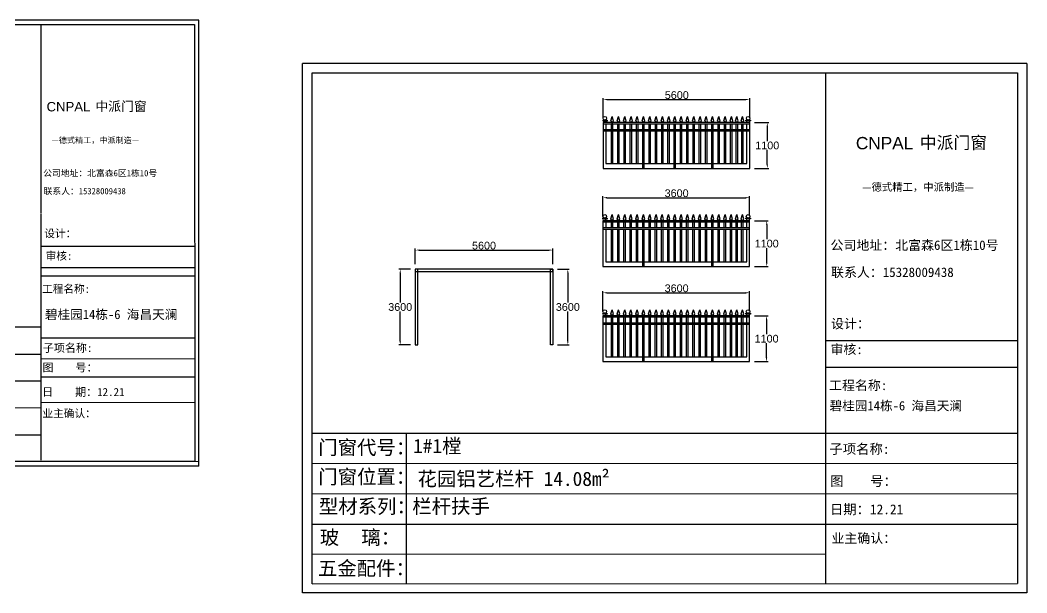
# Model space of a CAD drawing. Header units: inches. Extents: x -138455 to 599497, y -747149 to 13167.
# Drawn here: x 329105 to 349975, y -659507 to -647632 of the extents above; entities that cross this region are included whole.
import ezdxf

# ---------------------------------------------------------------- set-up
doc = ezdxf.new("R2010")
doc.units = ezdxf.units.IN
doc.header["$MEASUREMENT"] = 0
doc.header["$PDMODE"] = 35
doc.header["$PDSIZE"] = -3
doc.layers.add('0 @ 1', color=7, linetype='Continuous')
doc.styles.add('Annotative', font='arialbd.ttf')
doc.styles.add('MtXpl_', font='')
doc.styles.get("Standard").update_dxf_attribs({"font": 'arial.ttf'})
doc.styles.get('MtXpl_').set_extended_font_data('SimSun')
doc.dimstyles.get("Standard").update_dxf_attribs({"dimtxt": 80, "dimasz": 70, "dimexe": 40, "dimexo": 80, "dimgap": 0, "dimtad": 1, "dimtih": 1, "dimtoh": 1, "dimdec": 0, "dimzin": 0, "dimdsep": 46, "dimtxsty": 'Standard', "dimcen": 0.09, "dimadec": 0, "dimazin": 0, "dimtfac": 1, "dimtdec": 0, "dimtofl": 0, "dimtmove": 0, "dimatfit": 3, "dimfxl": 0, "dimtolj": 1, "dimtzin": 0, "dimarcsym": 0})

# ---------------------------------------------------------------- blocks, each defined once
blk = doc.blocks.new('*D2717')
at = {"color": 0, "lineweight": -2, "transparency": 16777216}
for p, q in [((344330, -649756), (344624, -649756)), ((344594, -649836), (344594, -650140)), ((344594, -650626), (344594, -650323)), ((344330, -650706), (344624, -650706))]:
    blk.add_line(p, q, dxfattribs=at)
at = {"color": 0, "transparency": 16777216}
for points in [[(344581, -649836), (344608, -649836), (344594, -649756)], [(344581, -650626), (344608, -650626), (344594, -650706)]]:
    blk.add_solid(points, dxfattribs=at)
at = {"layer": 'Defpoints', "color": 0, "transparency": 16777216}
for p in [(344230, -649756), (344230, -650706), (344594, -650706)]:
    blk.add_point(p, dxfattribs=at)
at = {"color": 0, "transparency": 16777216, "insert": (344594, -650231), "char_height": 160, "attachment_point": 5}
blk.add_mtext('\\A1;1100', dxfattribs=at)
blk = doc.blocks.new('*D2718')
at = {"color": 0, "lineweight": -2, "transparency": 16777216}
for p, q in [((341190, -649656), (341190, -649249)), ((344230, -649656), (344230, -649249)), ((341270, -649279), (344150, -649279))]:
    blk.add_line(p, q, dxfattribs=at)
at = {"color": 0, "transparency": 16777216}
for points in [[(341270, -649266), (341270, -649292), (341190, -649279)], [(344150, -649266), (344150, -649292), (344230, -649279)]]:
    blk.add_solid(points, dxfattribs=at)
at = {"layer": 'Defpoints', "color": 0, "transparency": 16777216}
for p in [(344230, -649279), (341190, -649756), (344230, -649756)]:
    blk.add_point(p, dxfattribs=at)
at = {"color": 0, "transparency": 16777216, "insert": (342718, -649187), "char_height": 160, "attachment_point": 5}
blk.add_mtext('\\A1;5600', dxfattribs=at)
blk = doc.blocks.new('*D2719')
at = {"color": 0, "lineweight": -2, "transparency": 16777216}
for p, q in [((344328, -651791), (344612, -651791)), ((344582, -651871), (344582, -652174)), ((344582, -652661), (344582, -652358)), ((344328, -652741), (344612, -652741))]:
    blk.add_line(p, q, dxfattribs=at)
at = {"color": 0, "transparency": 16777216}
for points in [[(344569, -651871), (344596, -651871), (344582, -651791)], [(344569, -652661), (344596, -652661), (344582, -652741)]]:
    blk.add_solid(points, dxfattribs=at)
at = {"layer": 'Defpoints', "color": 0, "transparency": 16777216}
for p in [(344228, -651791), (344228, -652741), (344582, -652741)]:
    blk.add_point(p, dxfattribs=at)
at = {"color": 0, "transparency": 16777216, "insert": (344582, -652266), "char_height": 160, "attachment_point": 5}
blk.add_mtext('\\A1;1100', dxfattribs=at)
blk = doc.blocks.new('*D2720')
at = {"color": 0, "lineweight": -2, "transparency": 16777216}
for p, q in [((341188, -651691), (341188, -651284)), ((341268, -651314), (344148, -651314)), ((344228, -651691), (344228, -651284))]:
    blk.add_line(p, q, dxfattribs=at)
at = {"color": 0, "transparency": 16777216}
for points in [[(341268, -651300), (341268, -651327), (341188, -651314)], [(344148, -651300), (344148, -651327), (344228, -651314)]]:
    blk.add_solid(points, dxfattribs=at)
at = {"layer": 'Defpoints', "color": 0, "transparency": 16777216}
for p in [(344228, -651314), (341188, -651791), (344228, -651791)]:
    blk.add_point(p, dxfattribs=at)
at = {"color": 0, "transparency": 16777216, "insert": (342715, -651222), "char_height": 160, "attachment_point": 5}
blk.add_mtext('\\A1;3600', dxfattribs=at)
blk = doc.blocks.new('*D2721')
at = {"color": 0, "lineweight": -2, "transparency": 16777216}
for p, q in [((344328, -653763), (344610, -653763)), ((344580, -653843), (344580, -654146)), ((344580, -654633), (344580, -654329)), ((344328, -654713), (344610, -654713))]:
    blk.add_line(p, q, dxfattribs=at)
at = {"color": 0, "transparency": 16777216}
for points in [[(344566, -653843), (344593, -653843), (344580, -653763)], [(344566, -654633), (344593, -654633), (344580, -654713)]]:
    blk.add_solid(points, dxfattribs=at)
at = {"layer": 'Defpoints', "color": 0, "transparency": 16777216}
for p in [(344228, -653763), (344228, -654713), (344580, -654713)]:
    blk.add_point(p, dxfattribs=at)
at = {"color": 0, "transparency": 16777216, "insert": (344580, -654238), "char_height": 160, "attachment_point": 5}
blk.add_mtext('\\A1;1100', dxfattribs=at)
blk = doc.blocks.new('*D2722')
at = {"color": 0, "lineweight": -2, "transparency": 16777216}
for p, q in [((341188, -653663), (341188, -653255)), ((341268, -653285), (344148, -653285)), ((344228, -653663), (344228, -653255))]:
    blk.add_line(p, q, dxfattribs=at)
at = {"color": 0, "transparency": 16777216}
for points in [[(341268, -653272), (341268, -653299), (341188, -653285)], [(344148, -653272), (344148, -653299), (344228, -653285)]]:
    blk.add_solid(points, dxfattribs=at)
at = {"layer": 'Defpoints', "color": 0, "transparency": 16777216}
for p in [(344228, -653285), (341188, -653763), (344228, -653763)]:
    blk.add_point(p, dxfattribs=at)
at = {"color": 0, "transparency": 16777216, "insert": (342715, -653193), "char_height": 160, "attachment_point": 5}
blk.add_mtext('\\A1;3600', dxfattribs=at)
blk = doc.blocks.new('*D2723')
at = {"color": 0, "lineweight": -2, "transparency": 16777216}
for p, q in [((337298, -652695), (337298, -652370)), ((340147, -652695), (340147, -652370)), ((337378, -652400), (340067, -652400))]:
    blk.add_line(p, q, dxfattribs=at)
at = {"color": 0, "transparency": 16777216}
for points in [[(337378, -652387), (337378, -652413), (337298, -652400)], [(340067, -652387), (340067, -652413), (340147, -652400)]]:
    blk.add_solid(points, dxfattribs=at)
at = {"layer": 'Defpoints', "color": 0, "transparency": 16777216}
for p in [(340147, -652400), (337298, -652795), (340147, -652795)]:
    blk.add_point(p, dxfattribs=at)
at = {"color": 0, "transparency": 16777216, "insert": (338722, -652308), "char_height": 160, "attachment_point": 5}
blk.add_mtext('\\A1;5600', dxfattribs=at)
blk = doc.blocks.new('*D2724')
at = {"color": 0, "lineweight": -2, "transparency": 16777216}
for p, q in [((337198, -652795), (336955, -652795)), ((336985, -652875), (336985, -653489)), ((336985, -654287), (336985, -653673)), ((337198, -654367), (336955, -654367))]:
    blk.add_line(p, q, dxfattribs=at)
at = {"color": 0, "transparency": 16777216}
for points in [[(336972, -652875), (336998, -652875), (336985, -652795)], [(336972, -654287), (336998, -654287), (336985, -654367)]]:
    blk.add_solid(points, dxfattribs=at)
at = {"layer": 'Defpoints', "color": 0, "transparency": 16777216}
for p in [(337298, -652795), (336985, -654367), (337298, -654367)]:
    blk.add_point(p, dxfattribs=at)
at = {"color": 0, "transparency": 16777216, "insert": (336985, -653581), "char_height": 160, "attachment_point": 5}
blk.add_mtext('\\A1;3600', dxfattribs=at)
blk = doc.blocks.new('*D2725')
at = {"color": 0, "lineweight": -2, "transparency": 16777216}
for p, q in [((340247, -652795), (340489, -652795)), ((340459, -652875), (340459, -653489)), ((340459, -654287), (340459, -653673)), ((340247, -654367), (340489, -654367))]:
    blk.add_line(p, q, dxfattribs=at)
at = {"color": 0, "transparency": 16777216}
for points in [[(340446, -652875), (340473, -652875), (340459, -652795)], [(340446, -654287), (340473, -654287), (340459, -654367)]]:
    blk.add_solid(points, dxfattribs=at)
at = {"layer": 'Defpoints', "color": 0, "transparency": 16777216}
for p in [(340147, -652795), (340147, -654367), (340459, -654367)]:
    blk.add_point(p, dxfattribs=at)
at = {"color": 0, "transparency": 16777216, "insert": (340459, -653581), "char_height": 160, "attachment_point": 5}
blk.add_mtext('\\A1;3600', dxfattribs=at)

msp = doc.modelspace()

# ---------------------------------------------------------------- linework, layer by layer
for p, q in [((332810.6, -647632), (316681.1, -647632)), ((316789.2, -647708.6), (332719.9, -647722.8)), ((329536.8, -647722.8), (329536.8, -651641.8)), ((332719.9, -647722.8), (332723.8, -656775)), ((332810.6, -651768.2), (332810.6, -647632)), ((349975.5, -648532), (334960.1, -648532)), ((334960.1, -659507.3), (334960.1, -648532)), ((349975.5, -648532), (349975.5, -659507.3)), ((335156.7, -648727.9), (349779.6, -648727.9)), ((335156.7, -659321.9), (335156.7, -648727.9)), ((345803.2, -648727.9), (345803.2, -659311.6)), ((349779.6, -648727.9), (349779.6, -659310.9)), ((344229.9, -649756.4), (341189.9, -649756.4)), ((341189.9, -649756.4), (341189.9, -650706.4)), ((344229.9, -649786.4), (341189.9, -649786.4)), ((341249.9, -649705.3), (341249.9, -649696.1)), ((341249.9, -649756.4), (341249.9, -649725.5)), ((341249.9, -649786.4), (341249.9, -649906.4)), ((341364.9, -649756.4), (341364.9, -649737)), ((341364.9, -649756.4), (341394.9, -649756.4)), ((341364.9, -649906.4), (341364.9, -649786.4)), ((341394.9, -649756.4), (341394.9, -649737)), ((341394.9, -649906.4), (341394.9, -649786.4)), ((341494.9, -649756.4), (341494.9, -649737)), ((341494.9, -649906.4), (341494.9, -649786.4)), ((341524.9, -649756.4), (341524.9, -649737)), ((341524.9, -649906.4), (341524.9, -649786.4)), ((341624.9, -649756.4), (341624.9, -649737)), ((341624.9, -649906.4), (341624.9, -649786.4)), ((341654.9, -649756.4), (341654.9, -649737)), ((341654.9, -649906.4), (341654.9, -649786.4)), ((341754.9, -649756.4), (341754.9, -649737)), ((341754.9, -649906.4), (341754.9, -649786.4)), ((341784.9, -649756.4), (341784.9, -649737)), ((341784.9, -649906.4), (341784.9, -649786.4)), ((341884.9, -649756.4), (341884.9, -649737)), ((341884.9, -649906.4), (341884.9, -649786.4)), ((341914.9, -649756.4), (341914.9, -649737)), ((341914.9, -649906.4), (341914.9, -649786.4)), ((342014.9, -649756.4), (342014.9, -649737)), ((342014.9, -649906.4), (342014.9, -649786.4)), ((342044.9, -649756.4), (342044.9, -649737)), ((342044.9, -649906.4), (342044.9, -649786.4)), ((342144.9, -649756.4), (342144.9, -649737)), ((342144.9, -649906.4), (342144.9, -649786.4)), ((342174.9, -649756.4), (342174.9, -649737)), ((342174.9, -649906.4), (342174.9, -649786.4)), ((342274.9, -649756.4), (342274.9, -649737)), ((342274.9, -649906.4), (342274.9, -649786.4)), ((342304.9, -649756.4), (342304.9, -649737)), ((342304.9, -649906.4), (342304.9, -649786.4)), ((342404.9, -649756.4), (342404.9, -649737)), ((342404.9, -649906.4), (342404.9, -649786.4)), ((342434.9, -649756.4), (342434.9, -649737)), ((342434.9, -649906.4), (342434.9, -649786.4)), ((342534.9, -649756.4), (342534.9, -649737)), ((342534.9, -649906.4), (342534.9, -649786.4)), ((342564.9, -649756.4), (342564.9, -649737)), ((342564.9, -649906.4), (342564.9, -649786.4)), ((342664.9, -649756.4), (342664.9, -649737)), ((342664.9, -649906.4), (342664.9, -649786.4)), ((342694.9, -649756.4), (342694.9, -649737)), ((342694.9, -649906.4), (342694.9, -649786.4)), ((342794.9, -649756.4), (342794.9, -649737)), ((342794.9, -649906.4), (342794.9, -649786.4)), ((342824.9, -649756.4), (342824.9, -649737)), ((342824.9, -649906.4), (342824.9, -649786.4)), ((342924.9, -649756.4), (342924.9, -649737)), ((342924.9, -649906.4), (342924.9, -649786.4)), ((342954.9, -649756.4), (342954.9, -649737)), ((342954.9, -649906.4), (342954.9, -649786.4)), ((343054.9, -649756.4), (343054.9, -649737)), ((343054.9, -649906.4), (343054.9, -649786.4)), ((343084.9, -649756.4), (343084.9, -649737)), ((343084.9, -649906.4), (343084.9, -649786.4)), ((343184.9, -649756.4), (343184.9, -649737)), ((343184.9, -649906.4), (343184.9, -649786.4)), ((343214.9, -649756.4), (343214.9, -649737)), ((343214.9, -649906.4), (343214.9, -649786.4)), ((343314.9, -649756.4), (343314.9, -649737)), ((343314.9, -649906.4), (343314.9, -649786.4)), ((343344.9, -649756.4), (343344.9, -649737)), ((343344.9, -649906.4), (343344.9, -649786.4)), ((343444.9, -649756.4), (343444.9, -649737)), ((343444.9, -649906.4), (343444.9, -649786.4)), ((343474.9, -649756.4), (343474.9, -649737)), ((343474.9, -649906.4), (343474.9, -649786.4)), ((343574.9, -649756.4), (343574.9, -649737)), ((343574.9, -649906.4), (343574.9, -649786.4)), ((343604.9, -649756.4), (343604.9, -649737)), ((343604.9, -649906.4), (343604.9, -649786.4)), ((343704.9, -649756.4), (343704.9, -649737)), ((343704.9, -649906.4), (343704.9, -649786.4)), ((343734.9, -649756.4), (343734.9, -649737)), ((343734.9, -649906.4), (343734.9, -649786.4)), ((343834.9, -649756.4), (343834.9, -649737)), ((343834.9, -649906.4), (343834.9, -649786.4)), ((343864.9, -649756.4), (343864.9, -649737)), ((343864.9, -649906.4), (343864.9, -649786.4)), ((343950.8, -649756.4), (343950.8, -649737)), ((343950.8, -649906.4), (343950.8, -649786.4)), ((343980.8, -649756.4), (343980.8, -649737)), ((343980.8, -649906.4), (343980.8, -649786.4)), ((344064.5, -649756.4), (344064.5, -649737)), ((344064.5, -649906.4), (344064.5, -649786.4)), ((344094.5, -649756.4), (344094.5, -649737)), ((344094.5, -649906.4), (344094.5, -649786.4)), ((344169.9, -649705), (344169.9, -649691)), ((344169.9, -649756.4), (344169.9, -649720)), ((344169.9, -649906.4), (344169.9, -649786.4)), ((344229.9, -649705), (344229.9, -649686.1)), ((344229.9, -649756.4), (344229.9, -649720)), ((344229.9, -650706.4), (344229.9, -649756.4)), ((344229.9, -649906.4), (341189.9, -649906.4)), ((344229.9, -649936.4), (341189.9, -649936.4)), ((341249.9, -649936.4), (341249.9, -650606.4)), ((341364.9, -650606.4), (341364.9, -649936.4)), ((341394.9, -650606.4), (341394.9, -649936.4)), ((341494.9, -650606.4), (341494.9, -649936.4)), ((341524.9, -650606.4), (341524.9, -649936.4)), ((341624.9, -650606.4), (341624.9, -649936.4)), ((341654.9, -650606.4), (341654.9, -649936.4)), ((341754.9, -650606.4), (341754.9, -649936.4)), ((341784.9, -650606.4), (341784.9, -649936.4)), ((341884.9, -650606.4), (341884.9, -649936.4)), ((341914.9, -650606.4), (341914.9, -649936.4)), ((342014.9, -650706.4), (342014.9, -649936.4)), ((342044.9, -650706.4), (342044.9, -649936.4)), ((342144.9, -650606.4), (342144.9, -649936.4)), ((342174.9, -650606.4), (342174.9, -649936.4)), ((342274.9, -650606.4), (342274.9, -649936.4)), ((342304.9, -650606.4), (342304.9, -649936.4)), ((342404.9, -650606.4), (342404.9, -649936.4)), ((342434.9, -650606.4), (342434.9, -649936.4)), ((342534.9, -650606.4), (342534.9, -649936.4)), ((342564.9, -650606.4), (342564.9, -649936.4)), ((342664.9, -650706.4), (342664.9, -649936.4)), ((342694.9, -650706.4), (342694.9, -649936.4)), ((342794.9, -650606.4), (342794.9, -649936.4)), ((342824.9, -650606.4), (342824.9, -649936.4)), ((342924.9, -650606.4), (342924.9, -649936.4)), ((342954.9, -650606.4), (342954.9, -649936.4)), ((343054.9, -650606.4), (343054.9, -649936.4)), ((343084.9, -650606.4), (343084.9, -649936.4)), ((343184.9, -650606.4), (343184.9, -649936.4)), ((343214.9, -650606.4), (343214.9, -649936.4)), ((343314.9, -650606.4), (343314.9, -649936.4)), ((343344.9, -650606.4), (343344.9, -649936.4)), ((343444.9, -650706.4), (343444.9, -649936.4)), ((343474.9, -650706.4), (343474.9, -649936.4)), ((343574.9, -650606.4), (343574.9, -649936.4)), ((343604.9, -650606.4), (343604.9, -649936.4)), ((343704.9, -650606.4), (343704.9, -649936.4)), ((343734.9, -650606.4), (343734.9, -649936.4)), ((343834.9, -650606.4), (343834.9, -649936.4)), ((343864.9, -650606.4), (343864.9, -649936.4)), ((343950.8, -650606.4), (343950.8, -649936.4)), ((343980.8, -650606.4), (343980.8, -649936.4)), ((344064.5, -650606.4), (344064.5, -649936.4)), ((344094.5, -650606.4), (344094.5, -649936.4)), ((344169.9, -650606.4), (344169.9, -649936.4)), ((341189.9, -650706.4), (344229.9, -650706.4)), ((341249.9, -650606.4), (344169.9, -650606.4)), ((329536.8, -651658.6), (329536.8, -656756.8)), ((332810.6, -656883.2), (332810.6, -651768.2)), ((341247.7, -651739.8), (341247.7, -651730.6)), ((341247.7, -651790.9), (341247.7, -651759.9)), ((341362.7, -651790.9), (341362.7, -651771.5)), ((341392.7, -651790.9), (341392.7, -651771.5)), ((341492.7, -651790.9), (341492.7, -651771.5)), ((341522.7, -651790.9), (341522.7, -651771.5)), ((341622.7, -651790.9), (341622.7, -651771.5)), ((341652.7, -651790.9), (341652.7, -651771.5)), ((341752.7, -651790.9), (341752.7, -651771.5)), ((341782.7, -651790.9), (341782.7, -651771.5)), ((341882.7, -651790.9), (341882.7, -651771.5)), ((341912.7, -651790.9), (341912.7, -651771.5)), ((342012.7, -651790.9), (342012.7, -651771.5)), ((342042.7, -651790.9), (342042.7, -651771.5)), ((342142.7, -651790.9), (342142.7, -651771.5)), ((342172.7, -651790.9), (342172.7, -651771.5)), ((342272.7, -651790.9), (342272.7, -651771.5)), ((342302.7, -651790.9), (342302.7, -651771.5)), ((342402.7, -651790.9), (342402.7, -651771.5)), ((342432.7, -651790.9), (342432.7, -651771.5)), ((342532.7, -651790.9), (342532.7, -651771.5)), ((342562.7, -651790.9), (342562.7, -651771.5)), ((342662.7, -651790.9), (342662.7, -651771.5)), ((342692.7, -651790.9), (342692.7, -651771.5)), ((342792.7, -651790.9), (342792.7, -651771.5)), ((342822.7, -651790.9), (342822.7, -651771.5)), ((342922.7, -651790.9), (342922.7, -651771.5)), ((342952.7, -651790.9), (342952.7, -651771.5)), ((343052.7, -651790.9), (343052.7, -651771.5)), ((343082.7, -651790.9), (343082.7, -651771.5)), ((343182.7, -651790.9), (343182.7, -651771.5)), ((343212.7, -651790.9), (343212.7, -651771.5)), ((343312.7, -651790.9), (343312.7, -651771.5)), ((343342.7, -651790.9), (343342.7, -651771.5)), ((343442.7, -651790.9), (343442.7, -651771.5)), ((343472.7, -651790.9), (343472.7, -651771.5)), ((343572.7, -651790.9), (343572.7, -651771.5)), ((343602.7, -651790.9), (343602.7, -651771.5)), ((343702.7, -651790.9), (343702.7, -651771.5)), ((343732.7, -651790.9), (343732.7, -651771.5)), ((343832.7, -651790.9), (343832.7, -651771.5)), ((343862.7, -651790.9), (343862.7, -651771.5)), ((343948.6, -651790.9), (343948.6, -651771.5)), ((343978.6, -651790.9), (343978.6, -651771.5)), ((344062.3, -651790.9), (344062.3, -651771.5)), ((344092.3, -651790.9), (344092.3, -651771.5)), ((344167.7, -651739.5), (344167.7, -651725.4)), ((344167.7, -651790.9), (344167.7, -651754.4)), ((344227.7, -651739.5), (344227.7, -651720.5)), ((344227.7, -651790.9), (344227.7, -651754.4)), ((344227.7, -651790.9), (341187.7, -651790.9)), ((341187.7, -651790.9), (341187.7, -652740.9)), ((344227.7, -651820.9), (341187.7, -651820.9)), ((344227.7, -651940.9), (341187.7, -651940.9)), ((344227.7, -651970.9), (341187.7, -651970.9)), ((341247.7, -651820.9), (341247.7, -651940.9)), ((341247.7, -651970.9), (341247.7, -652640.9)), ((341362.7, -651790.9), (341392.7, -651790.9)), ((341362.7, -651940.9), (341362.7, -651820.9)), ((341362.7, -652640.9), (341362.7, -651970.9)), ((341392.7, -651940.9), (341392.7, -651820.9)), ((341392.7, -652640.9), (341392.7, -651970.9)), ((341492.7, -651940.9), (341492.7, -651820.9)), ((341492.7, -652640.9), (341492.7, -651970.9)), ((341522.7, -651940.9), (341522.7, -651820.9)), ((341522.7, -652640.9), (341522.7, -651970.9)), ((341622.7, -651940.9), (341622.7, -651820.9)), ((341622.7, -652640.9), (341622.7, -651970.9)), ((341652.7, -651940.9), (341652.7, -651820.9)), ((341652.7, -652640.9), (341652.7, -651970.9)), ((341752.7, -651940.9), (341752.7, -651820.9)), ((341752.7, -652640.9), (341752.7, -651970.9)), ((341782.7, -651940.9), (341782.7, -651820.9)), ((341782.7, -652640.9), (341782.7, -651970.9)), ((341882.7, -651940.9), (341882.7, -651820.9)), ((341882.7, -652640.9), (341882.7, -651970.9)), ((341912.7, -651940.9), (341912.7, -651820.9)), ((341912.7, -652640.9), (341912.7, -651970.9)), ((342012.7, -651940.9), (342012.7, -651820.9)), ((342012.7, -652740.9), (342012.7, -651970.9)), ((342042.7, -651940.9), (342042.7, -651820.9)), ((342042.7, -652740.9), (342042.7, -651970.9)), ((342142.7, -651940.9), (342142.7, -651820.9)), ((342142.7, -652640.9), (342142.7, -651970.9)), ((342172.7, -651940.9), (342172.7, -651820.9)), ((342172.7, -652640.9), (342172.7, -651970.9)), ((342272.7, -651940.9), (342272.7, -651820.9)), ((342272.7, -652640.9), (342272.7, -651970.9)), ((342302.7, -651940.9), (342302.7, -651820.9)), ((342302.7, -652640.9), (342302.7, -651970.9)), ((342402.7, -651940.9), (342402.7, -651820.9)), ((342402.7, -652640.9), (342402.7, -651970.9)), ((342432.7, -651940.9), (342432.7, -651820.9)), ((342432.7, -652640.9), (342432.7, -651970.9)), ((342532.7, -651940.9), (342532.7, -651820.9)), ((342532.7, -652640.9), (342532.7, -651970.9)), ((342562.7, -651940.9), (342562.7, -651820.9)), ((342562.7, -652640.9), (342562.7, -651970.9)), ((342662.7, -651940.9), (342662.7, -651820.9)), ((342662.7, -652640.9), (342662.7, -651970.9)), ((342692.7, -651940.9), (342692.7, -651820.9)), ((342692.7, -652640.9), (342692.7, -651970.9)), ((342792.7, -651940.9), (342792.7, -651820.9)), ((342792.7, -652640.9), (342792.7, -651970.9)), ((342822.7, -651940.9), (342822.7, -651820.9)), ((342822.7, -652640.9), (342822.7, -651970.9)), ((342922.7, -651940.9), (342922.7, -651820.9)), ((342922.7, -652640.9), (342922.7, -651970.9)), ((342952.7, -651940.9), (342952.7, -651820.9)), ((342952.7, -652640.9), (342952.7, -651970.9)), ((343052.7, -651940.9), (343052.7, -651820.9)), ((343052.7, -652640.9), (343052.7, -651970.9)), ((343082.7, -651940.9), (343082.7, -651820.9)), ((343082.7, -652640.9), (343082.7, -651970.9)), ((343182.7, -651940.9), (343182.7, -651820.9)), ((343182.7, -652640.9), (343182.7, -651970.9)), ((343212.7, -651940.9), (343212.7, -651820.9)), ((343212.7, -652640.9), (343212.7, -651970.9)), ((343312.7, -651940.9), (343312.7, -651820.9)), ((343312.7, -652640.9), (343312.7, -651970.9)), ((343342.7, -651940.9), (343342.7, -651820.9)), ((343342.7, -652640.9), (343342.7, -651970.9)), ((343442.7, -651940.9), (343442.7, -651820.9)), ((343442.7, -652740.9), (343442.7, -651970.9)), ((343472.7, -651940.9), (343472.7, -651820.9)), ((343472.7, -652740.9), (343472.7, -651970.9)), ((343572.7, -651940.9), (343572.7, -651820.9)), ((343572.7, -652640.9), (343572.7, -651970.9)), ((343602.7, -651940.9), (343602.7, -651820.9)), ((343602.7, -652640.9), (343602.7, -651970.9)), ((343702.7, -651940.9), (343702.7, -651820.9)), ((343702.7, -652640.9), (343702.7, -651970.9)), ((343732.7, -651940.9), (343732.7, -651820.9)), ((343732.7, -652640.9), (343732.7, -651970.9)), ((343832.7, -651940.9), (343832.7, -651820.9)), ((343832.7, -652640.9), (343832.7, -651970.9)), ((343862.7, -651940.9), (343862.7, -651820.9)), ((343862.7, -652640.9), (343862.7, -651970.9)), ((343948.6, -651940.9), (343948.6, -651820.9)), ((343948.6, -652640.9), (343948.6, -651970.9)), ((343978.6, -651940.9), (343978.6, -651820.9)), ((343978.6, -652640.9), (343978.6, -651970.9)), ((344062.3, -651940.9), (344062.3, -651820.9)), ((344062.3, -652640.9), (344062.3, -651970.9)), ((344092.3, -651940.9), (344092.3, -651820.9)), ((344092.3, -652640.9), (344092.3, -651970.9)), ((344167.7, -651940.9), (344167.7, -651820.9)), ((344167.7, -652640.9), (344167.7, -651970.9)), ((344227.7, -652740.9), (344227.7, -651790.9)), ((329536.8, -652319.5), (332719.9, -652319.5)), ((329536.8, -652758.7), (332719.8, -652758.7)), ((341187.7, -652740.9), (344227.7, -652740.9)), ((341247.7, -652640.9), (344167.7, -652640.9)), ((329536.8, -652932.8), (332721.4, -652932.1)), ((344227.7, -653762.5), (341187.7, -653762.5)), ((341187.7, -653762.5), (341187.7, -654712.5)), ((344227.7, -653792.5), (341187.7, -653792.5)), ((341247.7, -653711.4), (341247.7, -653702.2)), ((341247.7, -653762.5), (341247.7, -653731.5)), ((341247.7, -653792.5), (341247.7, -653912.5)), ((341362.7, -653762.5), (341362.7, -653743.1)), ((341362.7, -653762.5), (341392.7, -653762.5)), ((341362.7, -653912.5), (341362.7, -653792.5)), ((341392.7, -653762.5), (341392.7, -653743.1)), ((341392.7, -653912.5), (341392.7, -653792.5)), ((341492.7, -653762.5), (341492.7, -653743.1)), ((341492.7, -653912.5), (341492.7, -653792.5)), ((341522.7, -653762.5), (341522.7, -653743.1)), ((341522.7, -653912.5), (341522.7, -653792.5)), ((341622.7, -653762.5), (341622.7, -653743.1)), ((341622.7, -653912.5), (341622.7, -653792.5)), ((341652.7, -653762.5), (341652.7, -653743.1)), ((341652.7, -653912.5), (341652.7, -653792.5)), ((341752.7, -653762.5), (341752.7, -653743.1)), ((341752.7, -653912.5), (341752.7, -653792.5)), ((341782.7, -653762.5), (341782.7, -653743.1)), ((341782.7, -653912.5), (341782.7, -653792.5)), ((341882.7, -653762.5), (341882.7, -653743.1)), ((341882.7, -653912.5), (341882.7, -653792.5)), ((341912.7, -653762.5), (341912.7, -653743.1)), ((341912.7, -653912.5), (341912.7, -653792.5)), ((342012.7, -653762.5), (342012.7, -653743.1)), ((342012.7, -653912.5), (342012.7, -653792.5)), ((342042.7, -653762.5), (342042.7, -653743.1)), ((342042.7, -653912.5), (342042.7, -653792.5)), ((342142.7, -653762.5), (342142.7, -653743.1)), ((342142.7, -653912.5), (342142.7, -653792.5)), ((342172.7, -653762.5), (342172.7, -653743.1)), ((342172.7, -653912.5), (342172.7, -653792.5)), ((342272.7, -653762.5), (342272.7, -653743.1)), ((342272.7, -653912.5), (342272.7, -653792.5)), ((342302.7, -653762.5), (342302.7, -653743.1)), ((342302.7, -653912.5), (342302.7, -653792.5)), ((342402.7, -653762.5), (342402.7, -653743.1)), ((342402.7, -653912.5), (342402.7, -653792.5)), ((342432.7, -653762.5), (342432.7, -653743.1)), ((342432.7, -653912.5), (342432.7, -653792.5)), ((342532.7, -653762.5), (342532.7, -653743.1)), ((342532.7, -653912.5), (342532.7, -653792.5)), ((342562.7, -653762.5), (342562.7, -653743.1)), ((342562.7, -653912.5), (342562.7, -653792.5)), ((342662.7, -653762.5), (342662.7, -653743.1)), ((342662.7, -653912.5), (342662.7, -653792.5)), ((342692.7, -653762.5), (342692.7, -653743.1)), ((342692.7, -653912.5), (342692.7, -653792.5)), ((342792.7, -653762.5), (342792.7, -653743.1)), ((342792.7, -653912.5), (342792.7, -653792.5)), ((342822.7, -653762.5), (342822.7, -653743.1)), ((342822.7, -653912.5), (342822.7, -653792.5)), ((342922.7, -653762.5), (342922.7, -653743.1)), ((342922.7, -653912.5), (342922.7, -653792.5)), ((342952.7, -653762.5), (342952.7, -653743.1)), ((342952.7, -653912.5), (342952.7, -653792.5)), ((343052.7, -653762.5), (343052.7, -653743.1)), ((343052.7, -653912.5), (343052.7, -653792.5)), ((343082.7, -653762.5), (343082.7, -653743.1)), ((343082.7, -653912.5), (343082.7, -653792.5)), ((343182.7, -653762.5), (343182.7, -653743.1)), ((343182.7, -653912.5), (343182.7, -653792.5)), ((343212.7, -653762.5), (343212.7, -653743.1)), ((343212.7, -653912.5), (343212.7, -653792.5)), ((343312.7, -653762.5), (343312.7, -653743.1)), ((343312.7, -653912.5), (343312.7, -653792.5)), ((343342.7, -653762.5), (343342.7, -653743.1)), ((343342.7, -653912.5), (343342.7, -653792.5)), ((343442.7, -653762.5), (343442.7, -653743.1)), ((343442.7, -653912.5), (343442.7, -653792.5)), ((343472.7, -653762.5), (343472.7, -653743.1)), ((343472.7, -653912.5), (343472.7, -653792.5)), ((343572.7, -653762.5), (343572.7, -653743.1)), ((343572.7, -653912.5), (343572.7, -653792.5)), ((343602.7, -653762.5), (343602.7, -653743.1)), ((343602.7, -653912.5), (343602.7, -653792.5)), ((343702.7, -653762.5), (343702.7, -653743.1)), ((343702.7, -653912.5), (343702.7, -653792.5)), ((343732.7, -653762.5), (343732.7, -653743.1)), ((343732.7, -653912.5), (343732.7, -653792.5)), ((343832.7, -653762.5), (343832.7, -653743.1)), ((343832.7, -653912.5), (343832.7, -653792.5)), ((343862.7, -653762.5), (343862.7, -653743.1)), ((343862.7, -653912.5), (343862.7, -653792.5)), ((343948.6, -653762.5), (343948.6, -653743.1)), ((343948.6, -653912.5), (343948.6, -653792.5)), ((343978.6, -653762.5), (343978.6, -653743.1)), ((343978.6, -653912.5), (343978.6, -653792.5)), ((344062.3, -653762.5), (344062.3, -653743.1)), ((344062.3, -653912.5), (344062.3, -653792.5)), ((344092.3, -653762.5), (344092.3, -653743.1)), ((344092.3, -653912.5), (344092.3, -653792.5)), ((344167.7, -653711.1), (344167.7, -653697)), ((344167.7, -653762.5), (344167.7, -653726)), ((344167.7, -653912.5), (344167.7, -653792.5)), ((344227.7, -653711.1), (344227.7, -653692.1)), ((344227.7, -653762.5), (344227.7, -653726)), ((344227.7, -654712.5), (344227.7, -653762.5)), ((316789.1, -653990.6), (329536.8, -653990.8)), ((344227.7, -653912.5), (341187.7, -653912.5)), ((344227.7, -653942.5), (341187.7, -653942.5)), ((341247.7, -653942.5), (341247.7, -654612.5)), ((341362.7, -654612.5), (341362.7, -653942.5)), ((341392.7, -654612.5), (341392.7, -653942.5)), ((341492.7, -654612.5), (341492.7, -653942.5)), ((341522.7, -654612.5), (341522.7, -653942.5)), ((341622.7, -654612.5), (341622.7, -653942.5)), ((341652.7, -654612.5), (341652.7, -653942.5)), ((341752.7, -654612.5), (341752.7, -653942.5)), ((341782.7, -654612.5), (341782.7, -653942.5)), ((341882.7, -654612.5), (341882.7, -653942.5)), ((341912.7, -654612.5), (341912.7, -653942.5)), ((342012.7, -654712.5), (342012.7, -653942.5)), ((342042.7, -654712.5), (342042.7, -653942.5)), ((342142.7, -654612.5), (342142.7, -653942.5)), ((342172.7, -654612.5), (342172.7, -653942.5)), ((342272.7, -654612.5), (342272.7, -653942.5)), ((342302.7, -654612.5), (342302.7, -653942.5)), ((342402.7, -654612.5), (342402.7, -653942.5)), ((342432.7, -654612.5), (342432.7, -653942.5)), ((342532.7, -654612.5), (342532.7, -653942.5)), ((342562.7, -654612.5), (342562.7, -653942.5)), ((342662.7, -654612.5), (342662.7, -653942.5)), ((342692.7, -654612.5), (342692.7, -653942.5)), ((342792.7, -654612.5), (342792.7, -653942.5)), ((342822.7, -654612.5), (342822.7, -653942.5)), ((342922.7, -654612.5), (342922.7, -653942.5)), ((342952.7, -654612.5), (342952.7, -653942.5)), ((343052.7, -654612.5), (343052.7, -653942.5)), ((343082.7, -654612.5), (343082.7, -653942.5)), ((343182.7, -654612.5), (343182.7, -653942.5)), ((343212.7, -654612.5), (343212.7, -653942.5)), ((343312.7, -654612.5), (343312.7, -653942.5)), ((343342.7, -654612.5), (343342.7, -653942.5)), ((343442.7, -654712.5), (343442.7, -653942.5)), ((343472.7, -654712.5), (343472.7, -653942.5)), ((343572.7, -654612.5), (343572.7, -653942.5)), ((343602.7, -654612.5), (343602.7, -653942.5)), ((343702.7, -654612.5), (343702.7, -653942.5)), ((343732.7, -654612.5), (343732.7, -653942.5)), ((343832.7, -654612.5), (343832.7, -653942.5)), ((343862.7, -654612.5), (343862.7, -653942.5)), ((343948.6, -654612.5), (343948.6, -653942.5)), ((343978.6, -654612.5), (343978.6, -653942.5)), ((344062.3, -654612.5), (344062.3, -653942.5)), ((344092.3, -654612.5), (344092.3, -653942.5)), ((344167.7, -654612.5), (344167.7, -653942.5)), ((329536.8, -654220.8), (332721.5, -654220.1)), ((345803.2, -654275.4), (349779.6, -654275.4)), ((316789.1, -654544.3), (329536.8, -654556.5)), ((329536.8, -654651.4), (332721.6, -654650.7)), ((341247.7, -654612.5), (344167.7, -654612.5)), ((341187.7, -654712.5), (344227.7, -654712.5)), ((345803.2, -654826.1), (349779.6, -654826.1)), ((316789.1, -655097.8), (329536.8, -655110)), ((329536.8, -655027), (332721.7, -655026.2)), ((316789.1, -655655.1), (329536.8, -655667.3)), ((329536.8, -655557.2), (332721.9, -655556.4)), ((316789.1, -656216.7), (329536.8, -656228.9)), ((335154.7, -656198.1), (349779.6, -656198.1)), ((337105.2, -656198.1), (337106, -659307.9)), ((316789.1, -656764.9), (332810.6, -656782.9)), ((316789.1, -656764.9), (332723.8, -656775)), ((332810.6, -656883.2), (316681.1, -656883.2)), ((335155.1, -656825.5), (349779.6, -656821.3)), ((335155.5, -657453.1), (349779.6, -657448.8)), ((335155.9, -658081.1), (349779.6, -658081.1)), ((335156.3, -658704), (345803.2, -658698.3)), ((335156.7, -659321.9), (349779.6, -659310.9)), ((349975.5, -659507.3), (334960.1, -659507.3))]:
    msp.add_line(p, q)
for points in [[(341364.9, -649737), (341352.3, -649716.7), (341379.9, -649631)], [(341394.9, -649737), (341407.6, -649716.7), (341379.9, -649631)], [(341494.9, -649737), (341482.3, -649716.7), (341509.9, -649631)], [(341524.9, -649737), (341537.6, -649716.7), (341509.9, -649631)], [(341624.9, -649737), (341612.3, -649716.7), (341639.9, -649631)], [(341654.9, -649737), (341667.6, -649716.7), (341639.9, -649631)], [(341754.9, -649737), (341742.3, -649716.7), (341769.9, -649631)], [(341784.9, -649737), (341797.6, -649716.7), (341769.9, -649631)], [(341884.9, -649737), (341872.3, -649716.7), (341899.9, -649631)], [(341914.9, -649737), (341927.6, -649716.7), (341899.9, -649631)], [(342014.9, -649737), (342002.3, -649716.7), (342029.9, -649631)], [(342044.9, -649737), (342057.6, -649716.7), (342029.9, -649631)], [(342144.9, -649737), (342132.3, -649716.7), (342159.9, -649631)], [(342174.9, -649737), (342187.6, -649716.7), (342159.9, -649631)], [(342274.9, -649737), (342262.3, -649716.7), (342289.9, -649631)], [(342304.9, -649737), (342317.6, -649716.7), (342289.9, -649631)], [(342404.9, -649737), (342392.3, -649716.7), (342419.9, -649631)], [(342434.9, -649737), (342447.6, -649716.7), (342419.9, -649631)], [(342534.9, -649737), (342522.3, -649716.7), (342549.9, -649631)], [(342564.9, -649737), (342577.6, -649716.7), (342549.9, -649631)], [(342664.9, -649737), (342652.3, -649716.7), (342679.9, -649631)], [(342694.9, -649737), (342707.6, -649716.7), (342679.9, -649631)], [(342794.9, -649737), (342782.3, -649716.7), (342809.9, -649631)], [(342824.9, -649737), (342837.6, -649716.7), (342809.9, -649631)], [(342924.9, -649737), (342912.3, -649716.7), (342939.9, -649631)], [(342954.9, -649737), (342967.6, -649716.7), (342939.9, -649631)], [(343054.9, -649737), (343042.3, -649716.7), (343069.9, -649631)], [(343084.9, -649737), (343097.6, -649716.7), (343069.9, -649631)], [(343184.9, -649737), (343172.3, -649716.7), (343199.9, -649631)], [(343214.9, -649737), (343227.6, -649716.7), (343199.9, -649631)], [(343314.9, -649737), (343302.3, -649716.7), (343329.9, -649631)], [(343344.9, -649737), (343357.6, -649716.7), (343329.9, -649631)], [(343444.9, -649737), (343432.3, -649716.7), (343459.9, -649631)], [(343474.9, -649737), (343487.6, -649716.7), (343459.9, -649631)], [(343574.9, -649737), (343562.3, -649716.7), (343589.9, -649631)], [(343604.9, -649737), (343617.6, -649716.7), (343589.9, -649631)], [(343704.9, -649737), (343692.3, -649716.7), (343719.9, -649631)], [(343734.9, -649737), (343747.6, -649716.7), (343719.9, -649631)], [(343834.9, -649737), (343822.3, -649716.7), (343849.9, -649631)], [(343864.9, -649737), (343877.6, -649716.7), (343849.9, -649631)], [(343950.8, -649737), (343938.1, -649716.7), (343965.8, -649631)], [(343980.8, -649737), (343993.4, -649716.7), (343965.8, -649631)], [(344064.5, -649737), (344051.9, -649716.7), (344079.5, -649631)], [(344094.5, -649737), (344107.2, -649716.7), (344079.5, -649631)], [(341362.7, -651771.5), (341350.1, -651751.1), (341377.7, -651665.4)], [(341392.7, -651771.5), (341405.4, -651751.1), (341377.7, -651665.4)], [(341492.7, -651771.5), (341480.1, -651751.1), (341507.7, -651665.4)], [(341522.7, -651771.5), (341535.4, -651751.1), (341507.7, -651665.4)], [(341622.7, -651771.5), (341610.1, -651751.1), (341637.7, -651665.4)], [(341652.7, -651771.5), (341665.4, -651751.1), (341637.7, -651665.4)], [(341752.7, -651771.5), (341740.1, -651751.1), (341767.7, -651665.4)], [(341782.7, -651771.5), (341795.4, -651751.1), (341767.7, -651665.4)], [(341882.7, -651771.5), (341870.1, -651751.1), (341897.7, -651665.4)], [(341912.7, -651771.5), (341925.4, -651751.1), (341897.7, -651665.4)], [(342012.7, -651771.5), (342000.1, -651751.1), (342027.7, -651665.4)], [(342042.7, -651771.5), (342055.4, -651751.1), (342027.7, -651665.4)], [(342142.7, -651771.5), (342130.1, -651751.1), (342157.7, -651665.4)], [(342172.7, -651771.5), (342185.4, -651751.1), (342157.7, -651665.4)], [(342272.7, -651771.5), (342260.1, -651751.1), (342287.7, -651665.4)], [(342302.7, -651771.5), (342315.4, -651751.1), (342287.7, -651665.4)], [(342402.7, -651771.5), (342390.1, -651751.1), (342417.7, -651665.4)], [(342432.7, -651771.5), (342445.4, -651751.1), (342417.7, -651665.4)], [(342532.7, -651771.5), (342520.1, -651751.1), (342547.7, -651665.4)], [(342562.7, -651771.5), (342575.4, -651751.1), (342547.7, -651665.4)], [(342662.7, -651771.5), (342650.1, -651751.1), (342677.7, -651665.4)], [(342692.7, -651771.5), (342705.4, -651751.1), (342677.7, -651665.4)], [(342792.7, -651771.5), (342780.1, -651751.1), (342807.7, -651665.4)], [(342822.7, -651771.5), (342835.4, -651751.1), (342807.7, -651665.4)], [(342922.7, -651771.5), (342910.1, -651751.1), (342937.7, -651665.4)], [(342952.7, -651771.5), (342965.4, -651751.1), (342937.7, -651665.4)], [(343052.7, -651771.5), (343040.1, -651751.1), (343067.7, -651665.4)], [(343082.7, -651771.5), (343095.4, -651751.1), (343067.7, -651665.4)], [(343182.7, -651771.5), (343170.1, -651751.1), (343197.7, -651665.4)], [(343212.7, -651771.5), (343225.4, -651751.1), (343197.7, -651665.4)], [(343312.7, -651771.5), (343300.1, -651751.1), (343327.7, -651665.4)], [(343342.7, -651771.5), (343355.4, -651751.1), (343327.7, -651665.4)], [(343442.7, -651771.5), (343430.1, -651751.1), (343457.7, -651665.4)], [(343472.7, -651771.5), (343485.4, -651751.1), (343457.7, -651665.4)], [(343572.7, -651771.5), (343560.1, -651751.1), (343587.7, -651665.4)], [(343602.7, -651771.5), (343615.4, -651751.1), (343587.7, -651665.4)], [(343702.7, -651771.5), (343690.1, -651751.1), (343717.7, -651665.4)], [(343732.7, -651771.5), (343745.4, -651751.1), (343717.7, -651665.4)], [(343832.7, -651771.5), (343820.1, -651751.1), (343847.7, -651665.4)], [(343862.7, -651771.5), (343875.4, -651751.1), (343847.7, -651665.4)], [(343948.6, -651771.5), (343935.9, -651751.1), (343963.6, -651665.4)], [(343978.6, -651771.5), (343991.2, -651751.1), (343963.6, -651665.4)], [(344062.3, -651771.5), (344049.7, -651751.1), (344077.3, -651665.4)], [(344092.3, -651771.5), (344105, -651751.1), (344077.3, -651665.4)], [(341362.7, -653743.1), (341350.1, -653722.7), (341377.7, -653637.1)], [(341392.7, -653743.1), (341405.4, -653722.7), (341377.7, -653637.1)], [(341492.7, -653743.1), (341480.1, -653722.7), (341507.7, -653637.1)], [(341522.7, -653743.1), (341535.4, -653722.7), (341507.7, -653637.1)], [(341622.7, -653743.1), (341610.1, -653722.7), (341637.7, -653637.1)], [(341652.7, -653743.1), (341665.4, -653722.7), (341637.7, -653637.1)], [(341752.7, -653743.1), (341740.1, -653722.7), (341767.7, -653637.1)], [(341782.7, -653743.1), (341795.4, -653722.7), (341767.7, -653637.1)], [(341882.7, -653743.1), (341870.1, -653722.7), (341897.7, -653637.1)], [(341912.7, -653743.1), (341925.4, -653722.7), (341897.7, -653637.1)], [(342012.7, -653743.1), (342000.1, -653722.7), (342027.7, -653637.1)], [(342042.7, -653743.1), (342055.4, -653722.7), (342027.7, -653637.1)], [(342142.7, -653743.1), (342130.1, -653722.7), (342157.7, -653637.1)], [(342172.7, -653743.1), (342185.4, -653722.7), (342157.7, -653637.1)], [(342272.7, -653743.1), (342260.1, -653722.7), (342287.7, -653637.1)], [(342302.7, -653743.1), (342315.4, -653722.7), (342287.7, -653637.1)], [(342402.7, -653743.1), (342390.1, -653722.7), (342417.7, -653637.1)], [(342432.7, -653743.1), (342445.4, -653722.7), (342417.7, -653637.1)], [(342532.7, -653743.1), (342520.1, -653722.7), (342547.7, -653637.1)], [(342562.7, -653743.1), (342575.4, -653722.7), (342547.7, -653637.1)], [(342662.7, -653743.1), (342650.1, -653722.7), (342677.7, -653637.1)], [(342692.7, -653743.1), (342705.4, -653722.7), (342677.7, -653637.1)], [(342792.7, -653743.1), (342780.1, -653722.7), (342807.7, -653637.1)], [(342822.7, -653743.1), (342835.4, -653722.7), (342807.7, -653637.1)], [(342922.7, -653743.1), (342910.1, -653722.7), (342937.7, -653637.1)], [(342952.7, -653743.1), (342965.4, -653722.7), (342937.7, -653637.1)], [(343052.7, -653743.1), (343040.1, -653722.7), (343067.7, -653637.1)], [(343082.7, -653743.1), (343095.4, -653722.7), (343067.7, -653637.1)], [(343182.7, -653743.1), (343170.1, -653722.7), (343197.7, -653637.1)], [(343212.7, -653743.1), (343225.4, -653722.7), (343197.7, -653637.1)], [(343312.7, -653743.1), (343300.1, -653722.7), (343327.7, -653637.1)], [(343342.7, -653743.1), (343355.4, -653722.7), (343327.7, -653637.1)], [(343442.7, -653743.1), (343430.1, -653722.7), (343457.7, -653637.1)], [(343472.7, -653743.1), (343485.4, -653722.7), (343457.7, -653637.1)], [(343572.7, -653743.1), (343560.1, -653722.7), (343587.7, -653637.1)], [(343602.7, -653743.1), (343615.4, -653722.7), (343587.7, -653637.1)], [(343702.7, -653743.1), (343690.1, -653722.7), (343717.7, -653637.1)], [(343732.7, -653743.1), (343745.4, -653722.7), (343717.7, -653637.1)], [(343832.7, -653743.1), (343820.1, -653722.7), (343847.7, -653637.1)], [(343862.7, -653743.1), (343875.4, -653722.7), (343847.7, -653637.1)], [(343948.6, -653743.1), (343935.9, -653722.7), (343963.6, -653637.1)], [(343978.6, -653743.1), (343991.2, -653722.7), (343963.6, -653637.1)], [(344062.3, -653743.1), (344049.7, -653722.7), (344077.3, -653637.1)], [(344092.3, -653743.1), (344105, -653722.7), (344077.3, -653637.1)]]:
    msp.add_lwpolyline(points)
for points in [[(341189.9, -649705.3), (341275.9, -649705.3), (341275.9, -649725.5), (341189.9, -649725.5)], [(344149, -649705), (344247.6, -649705), (344247.6, -649720), (344149, -649720)], [(341187.7, -651739.8), (341273.7, -651739.8), (341273.7, -651759.9), (341187.7, -651759.9)], [(344146.8, -651739.5), (344245.4, -651739.5), (344245.4, -651754.4), (344146.8, -651754.4)], [(337297.6, -652844.6), (340146.8, -652844.6), (340146.8, -652794.6), (337297.6, -652794.6)], [(337297.6, -654367), (337347.6, -654367), (337347.6, -652794.6), (337297.6, -652794.6)], [(340146.8, -654367), (340096.8, -654367), (340096.8, -652794.6), (340146.8, -652794.6)], [(341187.7, -653711.4), (341273.7, -653711.4), (341273.7, -653731.5), (341187.7, -653731.5)], [(344146.8, -653711.1), (344245.4, -653711.1), (344245.4, -653726), (344146.8, -653726)]]:
    msp.add_lwpolyline(points, close=True)
for centre in [(341227.2, -649666.7), (344198.2, -649666.7), (341225, -651701.1), (344196, -651701.1), (341225, -653672.8), (344196, -653672.8)]:
    msp.add_circle(centre, 37.2)

# ---------------------------------------------------------------- texts
for height, p in [(194.99, (329653.4, -649524.3)), (255.51, (346430.7, -650310.2))]:
    msp.add_text('CNPAL', height=height).set_placement(p)
at = {"style": 'MtXpl_'}
for s, height, p in [('中派门窗', 194.99, (330665.8, -649516.3)), ('—德式精工，中派制造—', 119.993, (329755.4, -650181.6)), ('中派门窗', 255.51, (347757.4, -650299.7)), ('公司地址：北富森6区1栋10号', 130.358, (329584.1, -650870.1)), ('联系人：15328009438', 130.358, (329591.2, -651242.8)), ('—德式精工，中派制造—', 157.24, (346564.4, -651171.5)), ('设计：', 162, (329606.1, -652135.8)), ('公司地址：北富森6区1栋10号', 196.549, (345905.5, -652396.4)), ('审核:', 162, (329634, -652601.2)), ('联系人：15328009438', 196.549, (345916.2, -652958.3)), ('工程名称:', 162, (329559.7, -653285.8)), ('碧桂园14栋-6 海昌天澜', 191.706, (329619.2, -653830.2)), ('设计：', 196.55, (345916.5, -654023.9)), ('子项名称:', 167.4, (329576.6, -654512.7)), ('审核:', 196.55, (345903.9, -654556.8)), ('图    号：', 167.4, (329568.5, -654918.7)), ('工程名称:', 196.55, (345875.2, -655302.8)), ('日    期：12.21', 167.404, (329560.8, -655426.1)), ('碧桂园14栋-6 海昌天澜', 191.706, (345885.6, -655723.5)), ('业主确认：', 162, (329568, -655867.5)), ('子项名称:', 203.1, (345881.5, -656624.1)), ('图    号：', 203.1, (345896.1, -657290.2)), ('日期：12.21', 203.1, (345891.3, -657876.4)), ('业主确认：', 196.55, (345924, -658472.6))]:
    msp.add_text(s, height=height, dxfattribs=at).set_placement(p)
at = {"layer": '0 @ 1', "style": 'Annotative'}
for s, p in [('门窗代号：', (335285.6, -656639.8)), ('门窗位置：', (335285.6, -657247.1)), ('型材系列：', (335298, -657860.7)), ('玻    璃：', (335318.6, -658504)), ('五金配件：', (335278.3, -659145))]:
    msp.add_text(s, height=294.82, dxfattribs=at).set_placement(p)
at = {"layer": '0 @ 1', "char_height": 294.824, "attachment_point": 1, "style": 'Annotative'}
for s, width, insert in [('{\\fSimSun|b1|i0|c134|p2;1#1樘}', 4396.385, (337252, -656314.8)), ('{\\fSimSun|b1|i0|c134|p2;花园铝艺栏杆 14.08m²}', 9006.576, (337343.8, -656995.4)), ('{\\fSimSun|b1|i0|c134|p2;栏杆扶手}', 9006.576, (337234.8, -657564.8))]:
    msp.add_mtext_dynamic_manual_height_columns(s, width=width, gutter_width=903.5, heights=[0], dxfattribs=dict(at, insert=insert))

# ---------------------------------------------------------------- dimensions: what is measured, and where the dimension line sits
for base, p1, p2, text, picture, middle in [((344229.9, -649279.1), (341189.9, -649756.4), (344229.9, -649756.4), '5600', '*D2718', (342717.6, -649279.1)), ((344227.7, -651313.5), (341187.7, -651790.9), (344227.7, -651790.9), '3600', '*D2720', (342715.4, -651313.5)), ((344227.7, -653285.2), (341187.7, -653762.5), (344227.7, -653762.5), '3600', '*D2722', (342715.4, -653285.2))]:
    dim = msp.add_linear_dim(base=base, p1=p1, p2=p2, text=text, dimstyle='Standard', override={"dimtxt": 160, "dimasz": 80, "dimexe": 30, "dimexo": 100, "dimgap": 10, "dimfxl": 100})
    dim.commit()
    dim.dimension.update_dxf_attribs({"geometry": picture, "text_midpoint": middle, "dimtype": 160})
for base, p1, p2, picture, middle in [((344594.3, -650706.4), (344229.9, -649756.4), (344229.9, -650706.4), '*D2717', (344594.3, -650231.4)), ((344582.3, -652740.9), (344227.7, -651790.9), (344227.7, -652740.9), '*D2719', (344582.3, -652265.9)), ((344579.7, -654712.5), (344227.7, -653762.5), (344227.7, -654712.5), '*D2721', (344579.7, -654237.5))]:
    dim = msp.add_linear_dim(base=base, p1=p1, p2=p2, angle=90, text='1100', dimstyle='Standard', override={"dimtxt": 160, "dimasz": 80, "dimexe": 30, "dimexo": 100, "dimgap": 10, "dimfxl": 100})
    dim.commit()
    dim.dimension.update_dxf_attribs({"geometry": picture, "text_midpoint": middle, "dimtype": 160})
dim = msp.add_linear_dim(base=(340146.8, -652399.9), p1=(337297.6, -652794.6), p2=(340146.8, -652794.6), text='5600', dimstyle='Standard', override={"dimtxt": 160, "dimasz": 80, "dimexe": 30, "dimexo": 100, "dimgap": 10, "dimfxl": 100})
dim.commit()
dim.dimension.update_dxf_attribs({"geometry": '*D2723', "text_midpoint": (338722.2, -652308.2)})
for base, p1, p2, picture, middle in [((336984.9, -654367), (337297.6, -652794.6), (337297.6, -654367), '*D2724', (336984.9, -653580.8)), ((340459.5, -654367), (340146.8, -652794.6), (340146.8, -654367), '*D2725', (340459.5, -653580.8))]:
    dim = msp.add_linear_dim(base=base, p1=p1, p2=p2, angle=90, text='3600', dimstyle='Standard', override={"dimtxt": 160, "dimasz": 80, "dimexe": 30, "dimexo": 100, "dimgap": 10, "dimfxl": 100})
    dim.commit()
    dim.dimension.update_dxf_attribs({"geometry": picture, "text_midpoint": middle})

doc.saveas('drawing.dxf')
